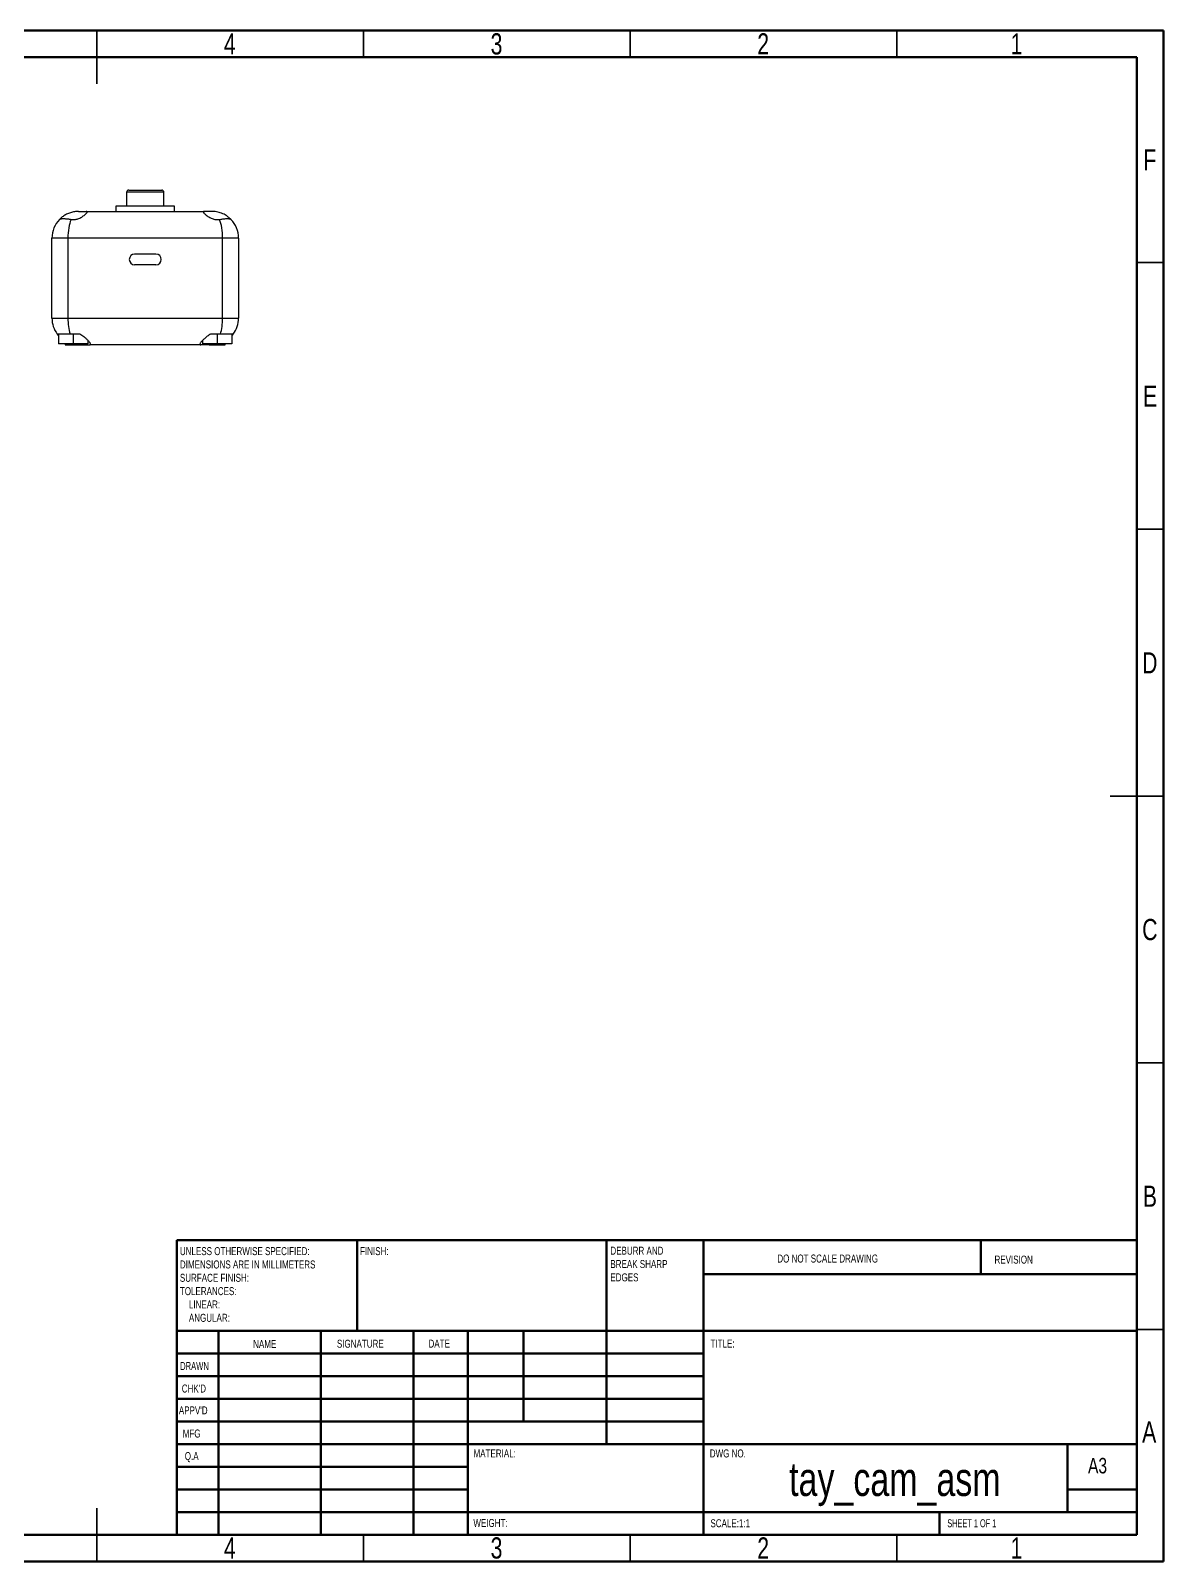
# Model space of a CAD drawing. Header units: millimetres. Extents: x 15 to 415, y 5 to 292.
# Drawn here: x 202.6 to 415, y 5 to 292 of the extents above; entities that cross this region are included whole.
import ezdxf

# ---------------------------------------------------------------- set-up
doc = ezdxf.new("R2010")
doc.units = ezdxf.units.MM
doc.styles.add('SLDTEXTSTYLE0', font='TXT', dxfattribs={"width": 0.75})
doc.styles.add('SLDTEXTSTYLE1', font='TXT', dxfattribs={"width": 0.686449})
doc.styles.add('SLDTEXTSTYLE2', font='TXT', dxfattribs={"width": 0.6875})

# ---------------------------------------------------------------- blocks, each defined once
blk = doc.blocks.new('SW_NOTE_0')
at = {"color": 0, "linetype": 'Continuous', "lineweight": 0, "char_height": 1.5, "attachment_point": 1, "style": 'SLDTEXTSTYLE0'}
for s, insert in [('UNLESS OTHERWISE SPECIFIED:', (0, 1.93)), ('DIMENSIONS ARE IN MILLIMETERS', (0, -0.57)), ('TOLERANCES:', (0, -5.57)), ('SURFACE FINISH:', (0, -3.07)), ('LINEAR:', (1.69, -8.07)), ('ANGULAR:', (1.69, -10.57))]:
    blk.add_mtext(s, dxfattribs=dict(at, insert=insert))
blk = doc.blocks.new('SW_NOTE_0_1')
at = {"color": 0, "linetype": 'Continuous', "lineweight": 0, "char_height": 1.5, "attachment_point": 1, "style": 'SLDTEXTSTYLE0'}
for s, insert in [('DEBURR AND', (0, 1.93)), ('BREAK SHARP', (0, -0.57)), ('EDGES', (0, -3.07))]:
    blk.add_mtext(s, dxfattribs=dict(at, insert=insert))

msp = doc.modelspace()

# ---------------------------------------------------------------- linework, layer by layer
at = {"color": 7, "linetype": 'Continuous', "lineweight": 70}
for p, q in [((15, 292), (415, 292)), ((415, 292), (415, 5)), ((20, 287), (410, 287)), ((410, 287), (410, 10)), ((410, 10), (20, 10)), ((415, 5), (15, 5))]:
    msp.add_line(p, q, dxfattribs=at)
at = {"color": 7, "linetype": 'Continuous', "lineweight": 35}
for p, q in [((215, 292), (215, 282)), ((215, 287), (215, 292)), ((265, 287), (265, 292)), ((315, 287), (315, 292)), ((365, 287), (365, 292)), ((410, 248.5), (415, 248.5)), ((410, 198.5), (415, 198.5)), ((415, 148.5), (405, 148.5)), ((410, 148.5), (415, 148.5)), ((410, 98.5), (415, 98.5)), ((410, 48.5), (415, 48.5)), ((215, 5), (215, 15)), ((215, 10), (215, 5)), ((265, 10), (265, 5)), ((315, 10), (315, 5)), ((365, 10), (365, 5))]:
    msp.add_line(p, q, dxfattribs=at)
at = {"color": 7, "linetype": 'Continuous', "lineweight": 25}
for p, q in [((220.6, 261.7), (220.6, 259.1)), ((221, 262.1), (227.2, 262.1)), ((227.6, 259.1), (227.6, 261.7)), ((218.6, 259.1), (218.6, 258.1)), ((224.1, 259.1), (218.6, 259.1)), ((229.6, 259.1), (224.1, 259.1)), ((229.6, 258.1), (229.6, 259.1)), ((211.6, 258.1), (213, 258.1)), ((213, 258.1), (235.2, 258.1)), ((236.6, 258.1), (235.2, 258.1)), ((209.6, 253.1), (206.6, 253.1)), ((206.6, 238.1), (206.6, 253.1)), ((209.6, 253.1), (209.6, 238.1)), ((238.6, 253.1), (209.6, 253.1)), ((238.6, 238.1), (238.6, 253.1)), ((241.6, 253.1), (238.6, 253.1)), ((241.6, 253.1), (241.6, 238.1)), ((226.1, 250.1), (222.1, 250.1)), ((226.1, 248.1), (222.1, 248.1)), ((206.6, 238.1), (209.6, 238.1)), ((209.6, 238.1), (238.6, 238.1)), ((238.6, 238.1), (241.6, 238.1)), ((207.6, 235.1), (207.85, 234.8)), ((207.85, 235.1), (207.85, 233.3)), ((207.93, 235.1), (207.85, 235.1)), ((210.6, 233.3), (207.85, 233.3)), ((209.1, 233.3), (209.1, 233.1)), ((209.1, 233.1), (212.1, 233.1)), ((210.3, 235.1), (210, 235.1)), ((210.6, 235.1), (210.3, 235.1)), ((210.6, 235.1), (210.6, 233.3)), ((210.9, 235.1), (210.6, 235.1)), ((213.35, 233.3), (210.6, 233.3)), ((211.85, 235.1), (210.9, 235.1)), ((212.1, 233.1), (212.1, 233.3)), ((212.1, 233.1), (213.69, 233.1)), ((213.35, 233.91), (213.35, 233.3)), ((234.51, 233.1), (213.69, 233.1)), ((236.1, 233.1), (234.51, 233.1)), ((234.85, 233.91), (234.85, 233.3)), ((237.6, 233.3), (234.85, 233.3)), ((236.1, 233.3), (236.1, 233.1)), ((236.1, 233.1), (239.1, 233.1)), ((237.3, 235.1), (236.35, 235.1)), ((237.6, 235.1), (237.3, 235.1)), ((237.6, 235.1), (237.6, 233.3)), ((237.9, 235.1), (237.6, 235.1)), ((240.35, 233.3), (237.6, 233.3)), ((238.2, 235.1), (237.9, 235.1)), ((239.1, 233.1), (239.1, 233.3)), ((240.35, 235.1), (240.27, 235.1)), ((240.35, 235.1), (240.35, 233.3))]:
    msp.add_line(p, q, dxfattribs=at)
at = {"color": 8, "linetype": 'Continuous', "lineweight": 25}
msp.add_line((227.6, 261.7), (220.6, 261.7), dxfattribs=at)
at = {"color": 7, "linetype": 'Continuous', "lineweight": 50}
for p, q in [((230, 65.25), (410, 65.25)), ((230, 65.25), (230, 10)), ((263.8, 48.25), (263.8, 65.25)), ((310.6, 65.25), (310.6, 27)), ((328.8, 65.25), (328.8, 10)), ((380.8, 58.88), (380.8, 65.25)), ((410, 58.88), (328.8, 58.88)), ((410, 48.25), (230, 48.25)), ((237.8, 48.25), (237.8, 10)), ((256.99, 48.25), (256.99, 10)), ((274.4, 48.25), (274.4, 10)), ((284.6, 10), (284.6, 48.25)), ((295, 31.25), (295, 48.25)), ((328.8, 44), (230, 44)), ((328.8, 39.75), (230, 39.75)), ((328.8, 35.5), (230, 35.5)), ((328.8, 31.25), (230, 31.25)), ((284.6, 27), (230, 27)), ((284.6, 27), (410, 27)), ((397, 14.25), (397, 27)), ((284.6, 22.75), (230, 22.75)), ((284.6, 18.5), (230, 18.5)), ((410, 18.5), (397, 18.5)), ((230, 14.25), (410, 14.25)), ((373, 10), (373, 14.25))]:
    msp.add_line(p, q, dxfattribs=at)
at = {"color": 7, "linetype": 'Continuous', "lineweight": 25}
for centre, radius, start, end in [((221, 261.7), 0.4, 90, 180), ((227.2, 261.7), 0.4, 0, 90), ((211.6, 253.1), 5, 135.4774, 180), ((236.6, 253.1), 5, 0, 44.5226), ((222.1, 249.1), 1, 90, 180), ((226.1, 249.1), 1, 0, 90), ((222.1, 249.1), 1, 180, 270), ((226.1, 249.1), 1, 270, 0), ((211.6, 238.1), 5, 180, 216.8699), ((236.6, 238.1), 5, 323.1301, 0)]:
    msp.add_arc(centre, radius, start, end, dxfattribs=at)
for centre, start_param, end_param in [((211.6, 253.1), 0.793731, 1.570796), ((236.6, 253.1), 4.712389, 5.489454), ((211.6, 238.1), 1.570796, 2.214297), ((236.6, 238.1), 4.068888, 4.712389)]:
    msp.add_ellipse(centre, major_axis=(0, 5), ratio=0.4, start_param=start_param, end_param=end_param, dxfattribs=at)
for points, knots in [([(211.6, 258.1), (211.48, 258.1), (211.23, 258.09), (210.84, 258.05), (210.44, 257.97), (210.06, 257.86), (209.69, 257.73), (209.33, 257.56), (208.99, 257.37), (208.67, 257.16), (208.39, 256.94), (208.19, 256.76), (208.07, 256.65), (208.01, 256.58), (208.01, 256.58), (208, 256.57)], [0, 0, 0, 0, 0.072911, 0.147982, 0.220892, 0.295829, 0.370824, 0.447519, 0.532837, 0.620056, 0.717207, 0.81753, 0.87954, 0.943113, 1, 1, 1, 1]), ([(208.04, 256.61), (208.07, 256.63), (208.13, 256.67), (208.3, 256.72), (208.53, 256.75), (208.82, 256.76), (209.16, 256.74), (209.6, 256.7), (209.96, 256.64), (210.17, 256.61)], [0, 0, 0, 0, 0.132433, 0.26484, 0.39743, 0.530011, 0.659837, 0.789675, 1, 1, 1, 1]), ([(210.17, 256.61), (210.28, 256.59), (210.5, 256.56), (210.83, 256.58), (211.15, 256.63), (211.49, 256.72), (211.84, 256.86), (212.19, 257.05), (212.49, 257.25), (212.77, 257.46), (213, 257.67), (213.15, 257.85), (213.21, 257.99), (213.19, 258.08), (213.07, 258.09), (213, 258.1)], [0, 0, 0, 0, 0.055712, 0.11325, 0.16896, 0.226212, 0.302017, 0.379966, 0.458157, 0.537982, 0.629151, 0.723575, 0.804917, 0.889536, 1, 1, 1, 1]), ([(235.2, 258.1), (235.16, 258.1), (235.06, 258.09), (235, 258.05), (235, 257.97), (235.05, 257.86), (235.16, 257.73), (235.32, 257.56), (235.54, 257.37), (235.84, 257.16), (236.21, 256.94), (236.59, 256.76), (236.96, 256.65), (237.29, 256.58), (237.63, 256.56), (237.88, 256.58), (238.01, 256.6), (238.03, 256.61)], [0, 0, 0, 0, 0.067525, 0.137049, 0.204572, 0.273973, 0.343427, 0.414456, 0.49347, 0.574246, 0.664219, 0.75713, 0.814559, 0.873435, 0.930951, 0.990523, 1, 1, 1, 1]), ([(240.2, 256.58), (240.2, 256.58), (240.2, 256.58), (240.15, 256.63), (240.05, 256.72), (239.9, 256.86), (239.67, 257.05), (239.4, 257.25), (239.06, 257.46), (238.65, 257.67), (238.18, 257.85), (237.7, 257.99), (237.17, 258.08), (236.8, 258.09), (236.6, 258.1)], [0, 0, 0, 0, 0.042483, 0.102639, 0.16446, 0.246315, 0.330485, 0.414916, 0.501111, 0.599555, 0.701515, 0.789348, 0.880721, 1, 1, 1, 1]), ([(238.03, 256.61), (238.17, 256.63), (238.45, 256.68), (238.84, 256.72), (239.21, 256.75), (239.53, 256.76), (239.79, 256.74), (240.03, 256.7), (240.11, 256.64), (240.17, 256.61)], [0, 0, 0, 0, 0.1342479, 0.2684682, 0.4023382, 0.5361993, 0.6659889, 0.7957917, 1, 1, 1, 1]), ([(207.93, 235.1), (207.86, 235.1), (207.73, 235.1), (207.62, 235.1), (207.61, 235.1), (207.6, 235.1)], [0, 0, 0, 0, 0.321317, 0.653203, 1, 1, 1, 1]), ([(208.75, 235.1), (208.62, 235.09), (208.36, 235.07), (208.1, 235.08), (207.97, 235.1), (207.93, 235.1)], [0, 0, 0, 0, 0.413658, 0.839328, 1, 1, 1, 1]), ([(210, 235.1), (209.87, 235.1), (209.59, 235.1), (209.16, 235.1), (208.89, 235.1), (208.75, 235.1)], [0, 0, 0, 0, 0.310978, 0.630023, 1, 1, 1, 1]), ([(213.69, 233.1), (213.73, 233.11), (213.82, 233.11), (213.86, 233.18), (213.84, 233.29), (213.75, 233.45), (213.6, 233.64), (213.38, 233.89), (213.04, 234.22), (212.65, 234.56), (212.24, 234.87), (211.98, 235.02), (211.85, 235.1)], [0, 0, 0, 0, 0.088308, 0.179303, 0.267599, 0.358292, 0.450378, 0.544387, 0.677567, 0.814592, 0.906653, 1, 1, 1, 1]), ([(236.35, 235.1), (236.14, 234.97), (235.7, 234.7), (235.2, 234.26), (234.81, 233.88), (234.55, 233.59), (234.41, 233.38), (234.34, 233.23), (234.35, 233.14), (234.42, 233.1), (234.49, 233.1), (234.51, 233.1)], [0, 0, 0, 0, 0.15401, 0.314189, 0.447085, 0.584412, 0.678595, 0.775318, 0.8696, 0.967141, 1, 1, 1, 1]), ([(239.45, 235.1), (239.33, 235.1), (239.07, 235.1), (238.65, 235.1), (238.35, 235.1), (238.2, 235.1)], [0, 0, 0, 0, 0.321317, 0.653203, 1, 1, 1, 1]), ([(240.27, 235.1), (240.18, 235.09), (239.98, 235.07), (239.69, 235.08), (239.5, 235.1), (239.45, 235.1)], [0, 0, 0, 0, 0.414328, 0.840729, 1, 1, 1, 1]), ([(240.6, 235.1), (240.59, 235.1), (240.58, 235.1), (240.48, 235.1), (240.35, 235.1), (240.27, 235.1)], [0, 0, 0, 0, 0.310978, 0.630023, 1, 1, 1, 1]), ([(240.35, 234.8), (240.37, 234.82), (240.47, 234.93), (240.54, 235.02), (240.6, 235.1)], [0, 0, 0, 0, 0.200758, 1, 1, 1, 1])]:
    msp.add_open_spline(points, degree=3, knots=knots, dxfattribs=at)

# ---------------------------------------------------------------- block references
at = {"color": 7, "linetype": 'Continuous', "lineweight": 0}
for name, p in [('SW_NOTE_0', (230.59, 61.99)), ('SW_NOTE_0_1', (311.31, 62.07))]:
    msp.add_blockref(name, p, dxfattribs=at)

# ---------------------------------------------------------------- texts
for s, insert, char_height, attachment_point, style in [('4', (239.96, 291.5), 3.97, 2, 'SLDTEXTSTYLE0'), ('3', (289.96, 291.5), 3.97, 2, 'SLDTEXTSTYLE0'), ('2', (339.96, 291.5), 3.97, 2, 'SLDTEXTSTYLE0'), ('1', (387.46, 291.5), 3.97, 2, 'SLDTEXTSTYLE0'), ('F', (412.46, 269.75), 3.97, 2, 'SLDTEXTSTYLE0'), ('E', (412.51, 225.45), 3.97, 2, 'SLDTEXTSTYLE0'), ('D', (412.45, 175.45), 3.97, 2, 'SLDTEXTSTYLE0'), ('C', (412.46, 125.45), 3.97, 2, 'SLDTEXTSTYLE0'), ('B', (412.47, 75.45), 3.97, 2, 'SLDTEXTSTYLE0'), ('FINISH:', (264.37, 63.92), 1.5, 1, 'SLDTEXTSTYLE0'), ('DO NOT SCALE DRAWING', (342.61, 62.53), 1.5, 1, 'SLDTEXTSTYLE0'), ('REVISION', (383.33, 62.33), 1.5, 1, 'SLDTEXTSTYLE0'), ('NAME', (244.32, 46.5), 1.5, 1, 'SLDTEXTSTYLE0'), ('SIGNATURE', (260.03, 46.56), 1.5, 1, 'SLDTEXTSTYLE0'), ('DATE', (277.21, 46.58), 1.5, 1, 'SLDTEXTSTYLE0'), ('TITLE:', (330.09, 46.58), 1.5, 1, 'SLDTEXTSTYLE0'), ('DRAWN', (230.64, 42.38), 1.5, 1, 'SLDTEXTSTYLE1'), ("CHK'D", (230.94, 38.16), 1.5, 1, 'SLDTEXTSTYLE0'), ("APPV'D", (230.4, 34.07), 1.5, 1, 'SLDTEXTSTYLE0'), ('MFG', (231.12, 29.72), 1.5, 1, 'SLDTEXTSTYLE0'), ('A', (412.34, 31.25), 3.97, 2, 'SLDTEXTSTYLE0'), ('MATERIAL:', (285.65, 25.99), 1.5, 1, 'SLDTEXTSTYLE0'), ('DWG NO.', (329.95, 25.99), 1.5, 1, 'SLDTEXTSTYLE0'), ('Q.A', (231.51, 25.5), 1.5, 1, 'SLDTEXTSTYLE0'), ('tay_cam_asm', (364.65, 23.61), 6.35, 2, 'SLDTEXTSTYLE0'), ('A3', (400.87, 24.41), 2.91, 1, 'SLDTEXTSTYLE0'), ('WEIGHT:', (285.62, 12.95), 1.499, 1, 'SLDTEXTSTYLE0'), ('SCALE:1:1', (330.07, 12.9), 1.5, 1, 'SLDTEXTSTYLE0'), ('SHEET 1 OF 1', (374.48, 12.9), 1.5, 1, 'SLDTEXTSTYLE2'), ('4', (239.96, 9.5), 3.97, 2, 'SLDTEXTSTYLE0'), ('3', (289.96, 9.5), 3.97, 2, 'SLDTEXTSTYLE0'), ('2', (339.96, 9.5), 3.97, 2, 'SLDTEXTSTYLE0'), ('1', (387.46, 9.5), 3.97, 2, 'SLDTEXTSTYLE0')]:
    msp.add_mtext(s, dxfattribs=dict(at, insert=insert, char_height=char_height, attachment_point=attachment_point, style=style))

doc.saveas('drawing.dxf')
